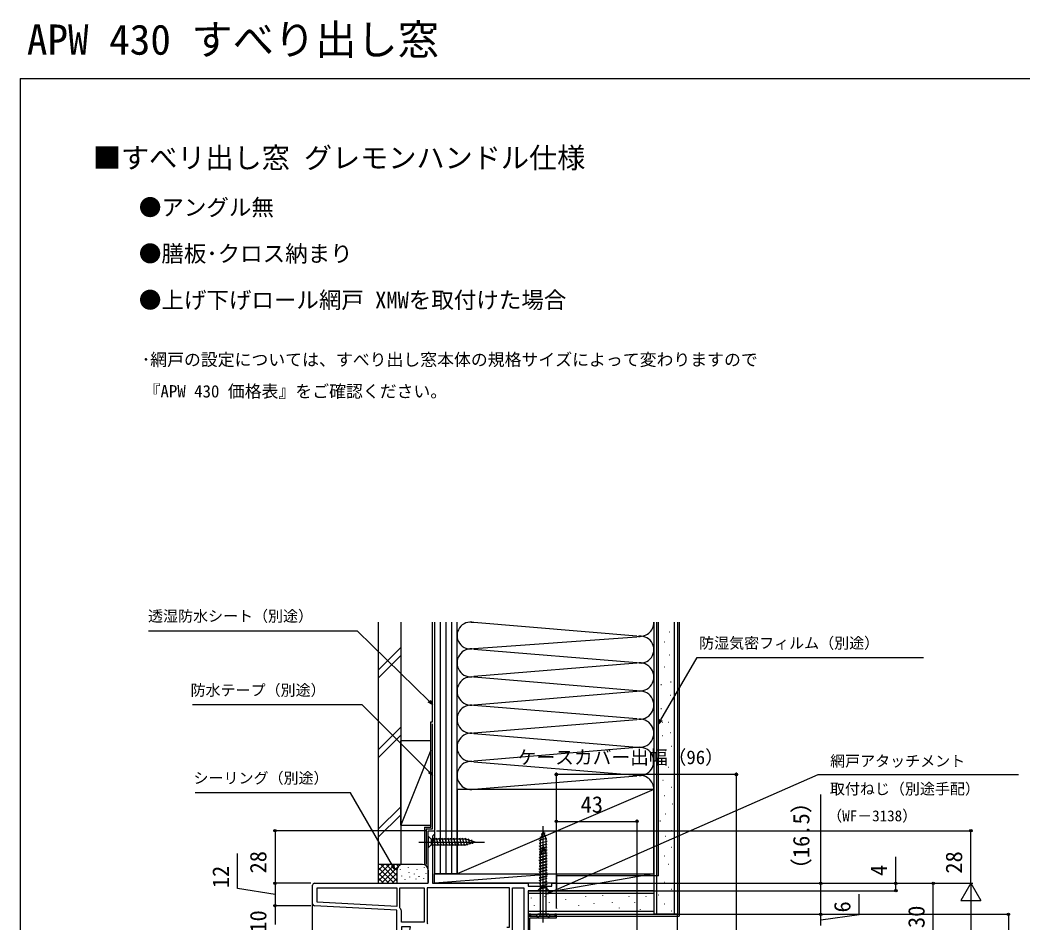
# Model space of a CAD drawing. Units: millimetres, scale not verified. Extents: x -525 to 525, y -783 to 778.
# Drawn here: x -525 to 10, y 297 to 778 of the extents above; entities that cross this region are included whole.
import ezdxf
from ezdxf.enums import TextEntityAlignment as Align

# ---------------------------------------------------------------- set-up
doc = ezdxf.new("R2010")
doc.units = ezdxf.units.MM
doc.header["$LTSCALE"] = 4
for name, color, linetype in [('0-1_USER1', 3, 'Continuous'), ('0-2_YKK_11', 7, 'Continuous'), ('0-4_YKK_12', 2, 'Continuous'), ('0-5_YKK_13', 4, 'Continuous'), ('0-7_YKK_D', 6, 'Continuous'), ('0-8_YKK_ZWAK', 7, 'Continuous'), ('0-9_YSS_K', 3, 'Continuous'), ('0-A_YSS_KE', 3, 'Continuous')]:
    doc.layers.add(name, color=color, linetype=linetype)
doc.styles.add('ＭＳ ゴシック', font='')
doc.styles.get('ＭＳ ゴシック').set_extended_font_data('MS Gothic')

msp = doc.modelspace()

# ---------------------------------------------------------------- linework, layer by layer
at = {"layer": '0-2_YKK_11'}
msp.add_line((-369, 307.249), (-369, 317.3), dxfattribs=at)
for points in [[(-368, 318.3), (-307.4, 318.3), (-307.4, 346.3), (-304, 346.3), (-304, 344.4), (-304.5, 343.9), (-305, 343.4), (-305, 318.3), (-254, 318.3), (-254, 316.8), (-241.5, 316.8), (-241.5, 318.3), (-239, 318.3), (-239, 314.3), (-254, 314.3), (-254, 262.3), (-255.8, 262.3), (-255.8, 264.3), (-264, 264.3), (-264, 267.6)], [(-322.282, 304.935), (-322.4, 305.258), (-322.4, 315.9), (-309.5, 315.9)], [(-309.5, 315.9), (-309.5, 297.5), (-321.6, 297.5), (-321.6, 303.067)], [(-264, 315.9), (-307.9, 315.9), (-307.9, 297.1), (-307.762, 296.755)], [(-265.4, 294.9), (-264, 294.9), (-264, 315.9)], [(-317.785, 289.474), (-316.793, 295.1), (-321.6, 295.1), (-321.6, 289.744), (-321.058, 288.876), (-321.377, 288.3), (-324, 288.3), (-324, 303.942), (-368.052, 306.25)], [(-250.1, 286.6), (-250.1, 292), (-250.9, 292), (-251.381, 286.5), (-253.1, 286.5), (-253.1, 299.9), (-249.4, 299.9), (-248.5, 300.8), (-243.5, 300.8), (-242.6, 299.9), (-239, 299.9), (-239, 301.8), (-239.8, 301.8), (-239.8, 300.8), (-242.086, 300.8), (-243.086, 301.8), (-248.914, 301.8), (-249.914, 300.8), (-252.7, 300.8), (-252.7, 301.8), (-253.5, 301.8), (-253.5, 301.092), (-253.75, 300.796), (-254, 300.5)], [(-254, 300.5), (-254, 285.6), (-251.1, 285.6)]]:
    msp.add_lwpolyline(points, dxfattribs=at)
for points in [[(-324, 305.944), (-366.6, 308.177), (-366.6, 315.9), (-324, 315.9)], [(-256.4, 315.9), (-256.4, 289.9), (-262.4, 289.9), (-262.4, 315.9)]]:
    msp.add_lwpolyline(points, close=True, dxfattribs=at)
for centre, radius, start, end in [((-368, 317.3), 1, 90.00001, 179.99999), ((-368, 307.249), 1, 180, 266.99997), ((-324.5, 303.067), 2.9, 359.99999, 40.11919)]:
    msp.add_arc(centre, radius, start, end, dxfattribs=at)
at = {"layer": '0-4_YKK_12'}
for p, q in [((-239, 314.8), (-239, 314.3)), ((-369, 133.3), (-369, 307.249))]:
    msp.add_line(p, q, dxfattribs=at)
at = {"layer": '0-5_YKK_13'}
for p, q in [((-246, 311.8), (-246, 348.8)), ((-307.4, 343.4), (-307.4, 337.2)), ((-307.4, 343.4), (-305.85, 341.85)), ((-303.423, 338.2), (-304.549, 342.4)), ((-301.87, 338.2), (-302.996, 342.4)), ((-300.318, 338.2), (-301.443, 342.4)), ((-298.765, 338.2), (-299.89, 342.4)), ((-297.212, 338.2), (-298.337, 342.4)), ((-295.659, 338.2), (-296.784, 342.4)), ((-294.106, 338.2), (-295.231, 342.4)), ((-292.553, 338.2), (-293.678, 342.4)), ((-291, 338.2), (-292.125, 342.4)), ((-289.447, 338.2), (-290.573, 342.4)), ((-287.894, 338.2), (-289.02, 342.4)), ((-286.411, 338.459), (-287.467, 342.4)), ((-248.1, 341.233), (-244.159, 342.289)), ((-247.647, 342.908), (-244.61, 343.721)), ((-246, 346.3), (-247.55, 341.384)), ((-247.112, 344.604), (-245.062, 345.153)), ((-246, 346.3), (-244.45, 341.384)), ((-246, 346.3), (-244.45, 341.384)), ((-312.4, 340.3), (-277.4, 340.3)), ((-307.4, 337.2), (-305.85, 338.75)), ((-287.316, 341.85), (-305.85, 341.85)), ((-305.85, 341.85), (-305.85, 338.75)), ((-305.85, 338.75), (-287.316, 338.75)), ((-282.4, 340.3), (-287.316, 341.85)), ((-282.4, 340.3), (-287.316, 338.75)), ((-284.979, 338.91), (-285.792, 341.946)), ((-283.547, 339.362), (-284.096, 341.412)), ((-248.1, 339.68), (-243.9, 340.806)), ((-248.1, 338.127), (-243.9, 339.253)), ((-248.1, 336.574), (-243.9, 337.7)), ((-247.55, 315.85), (-247.55, 341.384)), ((-246, 338.15), (-247.55, 333.234)), ((-246.861, 337.247), (-245.273, 337.673)), ((-246, 297.4), (-246, 339.432)), ((-246, 338.15), (-244.45, 333.234)), ((-244.45, 315.85), (-244.45, 341.384)), ((-248.1, 335.021), (-243.9, 336.147)), ((-248.1, 333.468), (-243.9, 334.594)), ((-248.1, 332.256), (-243.9, 333.382)), ((-248.1, 331.916), (-243.9, 333.041)), ((-248.1, 330.703), (-243.9, 331.829)), ((-247.931, 333.855), (-244.37, 334.809)), ((-247.55, 301.45), (-247.55, 333.234)), ((-247.396, 335.551), (-244.821, 336.241)), ((-244.45, 301.45), (-244.45, 333.234)), ((-248.1, 330.363), (-243.9, 331.488)), ((-248.1, 329.151), (-243.9, 330.276)), ((-248.1, 328.81), (-243.9, 329.935)), ((-248.1, 327.598), (-243.9, 328.723)), ((-248.1, 327.257), (-243.9, 328.382)), ((-248.1, 326.045), (-243.9, 327.17)), ((-248.1, 325.704), (-243.9, 326.829)), ((-248.1, 324.492), (-243.9, 325.617)), ((-248.1, 324.151), (-243.9, 325.276)), ((-248.1, 322.939), (-243.9, 324.064)), ((-248.1, 322.598), (-243.9, 323.724)), ((-248.1, 321.386), (-243.9, 322.511)), ((-248.1, 321.045), (-243.9, 322.171)), ((-248.1, 319.833), (-243.9, 320.958)), ((-249.1, 314.3), (-247.55, 315.85)), ((-248.1, 318.28), (-243.9, 319.406)), ((-248.1, 316.727), (-243.9, 317.853)), ((-248.1, 315.174), (-243.9, 316.3)), ((-246.127, 314.15), (-243.9, 314.747)), ((-249.1, 299.9), (-247.55, 301.45))]:
    msp.add_line(p, q, dxfattribs=at)
for points in [[(-249.1, 314.3), (-242.9, 314.3), (-244.45, 315.85), (-247.55, 315.85)], [(-249.1, 299.9), (-242.9, 299.9), (-244.45, 301.45), (-247.55, 301.45)]]:
    msp.add_lwpolyline(points, dxfattribs=at)
at = {"layer": '0-7_YKK_D'}
for p, q in [((-239, 304.8), (-239, 377.3)), ((-143, 376.3), (-239, 376.3)), ((-143, 264.5), (-143, 377.3)), ((-239, 304.8), (-239, 352.3)), ((-239, 351.3), (-196, 351.3)), ((-196, 291.553), (-196, 352.3)), ((-308.4, 346.3), (-390, 346.3)), ((-389, 346.3), (-389, 318.3)), ((-303, 346.3), (-17, 346.3)), ((-18, 318.3), (-18, 346.3)), ((-370, 318.3), (-390, 318.3)), ((-370, 318.3), (-390, 318.3)), ((-389, 318.3), (-389, 306.3)), ((-239.25, 318.3), (-97, 318.3)), ((-238.5, 318.3), (-57, 318.3)), ((-238, 318.3), (-17, 318.3)), ((-238, 318.3), (-17, 318.3)), ((-238, 318.3), (-37, 318.3)), ((-38, 288.3), (-38, 318.3)), ((-18, 318.3), (-23.25, 309.207)), ((-18, 318.3), (-12.75, 309.207)), ((-18, 318.3), (-18, 300.113)), ((-238.5, 314.3), (-57, 314.3)), ((-370, 306.3), (-390, 306.3)), ((-371, 306.3), (-390, 306.3)), ((-389, 306.3), (-389, 296.3)), ((-23.25, 309.207), (-12.75, 309.207)), ((-18, 307.8), (-18, -22.076)), ((-238.4, 301.8), (-97, 301.8)), ((-173.5, 301.8), (-97, 301.8)), ((-172.5, 301.8), (3, 301.8)), ((-98, 295.8), (-98, 301.8))]:
    msp.add_line(p, q, dxfattribs=at)
for points in [[(-305, 413.623), (-306.823, 415.406), (-345.006, 452.753), (-456.545, 452.753)], [(-184.5, 403.193), (-183.226, 405.402), (-164.016, 438.701), (-43.158, 438.701)], [(-305, 375.855), (-306.803, 377.658), (-342.496, 413.352), (-433.092, 413.352)], [(-306.345, 415.895), (-305, 413.623), (-307.301, 414.918)], [(-182.634, 405.06), (-184.5, 403.193), (-183.817, 405.743)], [(-306.32, 378.141), (-305, 375.855), (-307.286, 377.175)], [(-244.45, 312.503), (-242.116, 313.53), (-99.403, 376.3), (7.337, 376.3)], [(-325.131, 325.554), (-326.404, 327.764), (-348.733, 366.5), (-431.56, 366.5)], [(-98, 301.8), (-98, 318.3), (-98, 365.691)], [(-389, 312.3), (-409, 315.512), (-409, 334.24)], [(-58, 314.3), (-58, 318.3), (-58, 332.418)], [(-325.812, 328.105), (-325.131, 325.554), (-326.996, 327.422)], [(-241.84, 312.904), (-244.45, 312.503), (-242.391, 314.155)], [(-98, 298.8), (-77.547, 301.693), (-77.547, 312.511)], [(2, 301.8), (2, 261.898), (2, 136.689)]]:
    msp.add_lwpolyline(points, dxfattribs=at)
for centre in [(-239, 376.3), (-143, 376.3), (-239, 351.3), (-196, 351.3), (-389, 346.3), (-18, 346.3), (-389, 318.3), (-389, 318.3), (-98, 318.3), (-58, 318.3), (-38, 318.3), (-58, 314.3), (-389, 306.3), (-389, 306.3), (-98, 301.8), (-98, 301.8), (2, 301.8)]:
    msp.add_circle(centre, 0.637, dxfattribs=at)
at = {"layer": '0-8_YKK_ZWAK'}
for q in [(-525, -782.7), (525, 747.3)]:
    msp.add_line((-525, 747.3), q, dxfattribs=at)
at = {"layer": '0-9_YSS_K'}
for p, q in [((-304, 457.424), (-304, 323.3)), ((-301, 457.424), (-301, 323.3)), ((-298, 457.424), (-298, 323.3)), ((-295, 457.424), (-295, 323.3)), ((-292, 368.3), (-292, 457.424)), ((-292, 323.3), (-292, 457.424)), ((-196.031, 450.082), (-282.968, 457.266)), ((-185.5, 301.8), (-185.5, 457.424)), ((-176, 301.8), (-176, 457.424)), ((-173.5, 457.424), (-173.5, 300.8)), ((-282.968, 443.458), (-196.031, 449.766)), ((-178.765, 452.395), (-178.565, 452.395)), ((-334, 431.938), (-322, 443.938)), ((-181.359, 447.044), (-181.159, 447.044)), ((-334, 427.695), (-322, 439.695)), ((-282.968, 443.142), (-196.031, 435.958)), ((-178.765, 440.01), (-178.565, 440.01)), ((-196.031, 435.642), (-282.968, 428.458)), ((-181.359, 433.783), (-181.159, 433.783)), ((-196.031, 420.958), (-282.968, 428.142)), ((-187, 432.023), (-187, 368.3)), ((-183.218, 424.249), (-183.018, 424.249)), ((-178.083, 425.673), (-177.883, 425.673)), ((-282.968, 413.458), (-196.031, 420.642)), ((-178.417, 418.647), (-178.217, 418.647)), ((-196.031, 405.958), (-282.968, 413.142)), ((-183.218, 411.444), (-183.018, 411.444)), ((-334, 389.511), (-322, 401.511)), ((-282.968, 398.458), (-196.031, 405.642)), ((-182.418, 404.241), (-182.218, 404.241)), ((-179.217, 404.241), (-179.017, 404.241)), ((-334, 385.269), (-322, 397.269)), ((-282.968, 398.142), (-196.031, 390.958)), ((-182.418, 397.039), (-182.218, 397.039)), ((-178.417, 398.639), (-178.217, 398.639)), ((-306, 394.3), (-322, 394.3)), ((-322, 349.3), (-322, 394.3)), ((-304, 394.3), (-304, 349.3)), ((-196.031, 390.642), (-282.968, 383.458)), ((-177.616, 391.436), (-177.416, 391.436)), ((-306, 389.3), (-322, 349.3)), ((-180.817, 389.035), (-180.617, 389.035)), ((-282.968, 383.142), (-196.031, 375.958)), ((-184.019, 385.034), (-183.819, 385.034)), ((-179.217, 380.232), (-179.017, 380.232)), ((-282.968, 368.458), (-196.031, 375.642)), ((-182.277, 373.301), (-182.077, 373.301)), ((-177.801, 369.571), (-177.601, 369.571)), ((-187, 368.3), (-292, 323.3)), ((-181.531, 365.095), (-181.331, 365.095)), ((-322, 359.085), (-334, 347.085)), ((-177.055, 360.619), (-176.855, 360.619)), ((-334, 342.842), (-322, 354.842)), ((-180.785, 355.397), (-180.585, 355.397)), ((-322, 349.3), (-306, 349.3)), ((-183.768, 351.668), (-183.568, 351.668)), ((-180.785, 343.462), (-180.585, 343.462)), ((-177.801, 346.446), (-177.601, 346.446)), ((-184.514, 340.478), (-184.314, 340.478)), ((-177.801, 337.494), (-177.601, 337.494)), ((-181.531, 333.018), (-181.331, 333.018)), ((-334, 328.3), (-334, 318.3)), ((-321, 328.3), (-334, 328.3)), ((-334, 319.442), (-325.142, 328.3)), ((-334, 322.271), (-327.97, 328.3)), ((-334, 325.099), (-330.799, 328.3)), ((-334, 327.927), (-333.627, 328.3)), ((-334, 326.785), (-325.514, 318.3)), ((-332.686, 328.3), (-324, 319.614)), ((-332.313, 318.3), (-322.313, 328.3)), ((-329.858, 328.3), (-324, 322.442)), ((-327.029, 328.3), (-324, 325.271)), ((-324.201, 328.3), (-323.219, 327.318)), ((-321.372, 328.3), (-321.352, 328.279)), ((-310.4, 328.3), (-321, 328.3)), ((-317.832, 326.496), (-317.832, 326.696)), ((-309.317, 326.496), (-309.317, 326.696)), ((-179.293, 328.542), (-179.093, 328.542)), ((-334, 323.957), (-328.343, 318.3)), ((-334, 321.128), (-331.171, 318.3)), ((-329.485, 318.3), (-324, 323.785)), ((-326.657, 318.3), (-323.982, 320.975)), ((-324, 325.3), (-324, 318.3)), ((-322.172, 325.495), (-322.172, 325.695)), ((-321.504, 322.157), (-321.504, 322.357)), ((-317.499, 323.826), (-317.499, 324.026)), ((-317.165, 321.489), (-317.165, 321.689)), ((-314.706, 323.223), (-314.706, 323.423)), ((-313.159, 325.495), (-313.159, 325.695)), ((-312.158, 321.823), (-312.158, 322.023)), ((-309.651, 320.82), (-309.651, 321.02)), ((-308.486, 323.492), (-308.486, 323.692)), ((-307.4, 325.3), (-307.4, 318.8)), ((-239, 323.3), (-304, 318.3)), ((-292, 323.3), (-304, 323.3)), ((-187, 323.3), (-239, 314.3)), ((-184.514, 324.066), (-184.314, 324.066)), ((-319.674, 320.301), (-319.674, 320.501)), ((-313.744, 320.516), (-313.744, 320.716)), ((-181.531, 318.844), (-181.331, 318.844)), ((-187, 312.8), (-254, 312.8)), ((-252.339, 310.383), (-252.339, 310.583)), ((-245.136, 311.184), (-245.136, 311.384)), ((-223.271, 310.999), (-223.271, 311.199)), ((-214.319, 311.745), (-214.319, 311.945)), ((-200.145, 310.999), (-200.145, 311.199)), ((-191.194, 310.999), (-191.194, 311.199)), ((-184.514, 312.13), (-184.314, 312.13)), ((-177.801, 315.114), (-177.601, 315.114)), ((-250.738, 306.382), (-250.738, 306.582)), ((-242.735, 307.982), (-242.735, 308.182)), ((-238.734, 304.781), (-238.734, 304.981)), ((-233.932, 309.583), (-233.932, 309.783)), ((-227.001, 306.523), (-227.001, 306.723)), ((-218.795, 307.269), (-218.795, 307.469)), ((-209.097, 308.015), (-209.097, 308.215)), ((-205.367, 305.031), (-205.367, 305.231)), ((-197.162, 308.015), (-197.162, 308.215)), ((-181.531, 307.409), (-181.331, 307.409)), ((-187, 303.3), (-254, 303.3)), ((-254, 300.8), (-253.729, 300.8)), ((-254, 300.8), (-173.5, 300.8)), ((-252.4, 300.8), (-250.038, 300.8)), ((-241.961, 300.8), (-240.1, 300.8)), ((-194.178, 304.285), (-194.178, 304.485)), ((-177.801, 303.679), (-177.601, 303.679)), ((-174.5, 133.3), (-174.5, 301.8))]:
    msp.add_line(p, q, dxfattribs=at)
for points in [[(-239, 318.3), (-304, 318.3), (-304, 323.3), (-239, 323.3)], [(-239, 323.3), (-187, 323.3), (-187, 314.3), (-239, 314.3)]]:
    msp.add_lwpolyline(points, close=True, dxfattribs=at)
for centre, radius, start, end in [((-284.845, 450.362), 7.154, 74.78923, 285.21078), ((-284.5, 464.924), 7.5, 269.93584, 281.78353), ((-194.5, 457.424), 7.5, 258.21646, 0.00003), ((-194.154, 442.862), 7.154, 254.78921, 105.21079), ((-284.5, 435.8), 7.5, 78.21649, 281.78353), ((-194.5, 428.3), 7.5, 258.21646, 101.78354), ((-284.5, 420.8), 7.5, 78.21648, 281.78353), ((-194.5, 413.3), 7.5, 258.21646, 101.78354), ((-284.5, 405.8), 7.5, 78.21649, 281.78353), ((-194.5, 398.3), 7.5, 258.21646, 101.78354), ((-284.5, 390.8), 7.5, 78.21649, 281.78353), ((-194.5, 383.3), 7.5, 258.21646, 101.78354), ((-284.5, 375.8), 7.5, 78.21649, 281.78353), ((-194.5, 368.3), 7.5, 0, 101.78354), ((-321, 325.3), 3, 90, 180), ((-310.4, 325.3), 3, 0, 90)]:
    msp.add_arc(centre, radius, start, end, dxfattribs=at)
at = {"layer": '0-A_YSS_KE'}
for p, q in [((-334, 457.424), (-334, 328.3)), ((-322, 457.424), (-322, 328.3)), ((-187, 457.424), (-187, 301.8)), ((-184.5, 322.3), (-184.5, 457.424)), ((-309.4, 348.3), (-309.4, 328.3)), ((-308.4, 347.3), (-308.4, 328.3)), ((-322, 328.3), (-334, 328.3)), ((-184.5, 322.3), (-239, 322.3)), ((-254, 301.8), (-187, 301.8))]:
    msp.add_line(p, q, dxfattribs=at)
for points in [[(-309.4, 348.3), (-306, 348.3), (-306, 404.3), (-305, 404.3), (-305, 457.424)], [(-174.5, 457.424), (-174.5, 301.8), (-187, 301.8)], [(-308.4, 347.3), (-305, 347.3), (-305, 403.3)], [(-254, 314.3), (-187, 314.3), (-187, 301.8)]]:
    msp.add_lwpolyline(points, dxfattribs=at)
msp.add_lwpolyline([(-292, 368.3), (-292, 323.3), (-187, 323.3), (-187, 368.3)], close=True, dxfattribs=at)

# ---------------------------------------------------------------- texts
at = {"layer": '0-1_USER1', "style": 'ＭＳ ゴシック'}
for s, height, p in [('APW 430 すべり出し窓', 16.13, (-521.375, 755.175)), ('■すべリ出し窓 グレモンハンドル仕様', 11, (-486.153, 696.26)), ('●アングル無', 8.798, (-461.636, 671.595)), ('●膳板･クロス納まり', 8.798, (-461.636, 646.936)), ('●上げ下げロール網戸 XMWを取付けた場合', 8.798, (-461.636, 622.205)), ('･網戸の設定については、すべり出し窓本体の規格サイズによって変わりますので', 6.598, (-460.097, 592.203)), ('『APW 430 価格表』をご確認ください。', 6.598, (-459.125, 575.311))]:
    msp.add_text(s, height=height, dxfattribs=at).set_placement(p, align=Align.BOTTOM_LEFT)
at = {"layer": '0-7_YKK_D', "style": 'ＭＳ ゴシック'}
for s, height, p in [('透湿防水シート（別途）', 5.865, (-456.753, 456.061)), ('防湿気密フィルム（別途）', 5.865, (-162.883, 441.687)), ('防水テープ（別途）', 5.865, (-434.071, 416.572)), ('ケースカバー出幅（96）', 7.331, (-259.665, 379.607)), ('網戸アタッチメント', 5.865, (-93.026, 378.788)), ('シーリング（別途）', 5.865, (-432.5, 369.716)), ('取付ねじ（別途手配）', 5.865, (-93.163, 363.955)), ('43', 8.798, (-226.091, 353.3)), ('（WF－3138）', 5.865, (-94.572, 349.576))]:
    msp.add_text(s, height=height, dxfattribs=at).set_placement(p, align=Align.BOTTOM_LEFT)
for s, p in [('（16.5）', (-101.432, 319.714)), ('28', (-391, 323.539)), ('28', (-20, 323.415)), ('12', (-411, 315.671)), ('4', (-60, 322.236)), ('6', (-79.547, 302.738)), ('30', (-40, 294.436)), ('10', (-391, 291.959))]:
    msp.add_text(s, height=8.798, rotation=90, dxfattribs=at).set_placement(p, align=Align.BOTTOM_LEFT)

doc.saveas('drawing.dxf')
